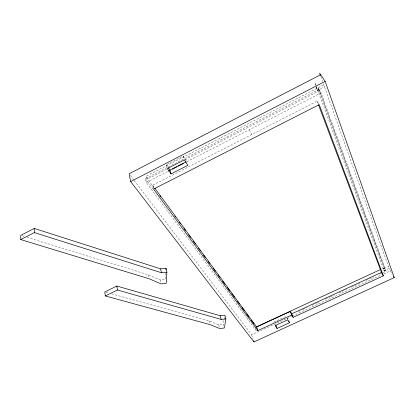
<?xml version="1.0" encoding="UTF-8"?>
<svg xmlns="http://www.w3.org/2000/svg" width="415" height="415" viewBox="0 0 415 415"><rect width="100%" height="100%" fill="white"/><g stroke="black" fill="none" stroke-linecap="round" stroke-linejoin="round"><path stroke-width="0.31" stroke-dasharray="2.08 1.56" d="M165.741 273.277L165.424 279.451L160.128 279.969L148.352 274.829L26.954 237.297M317.968 90.496L318.16 87.741L384.394 268.526L384.228 271.125L315.333 83.597L315.032 83.747L315.473 84.945M223.851 326.128L223.312 324.286L224.001 320.027M224.1 319.42L224.489 316.987M167.053 167.473L166.316 164.739L183.145 156.076L186.667 161.544L187.004 162.628M154.09 187.871L146.822 177.973L146.386 176.074L323.778 84.852M255.246 327.409L256.439 330.973L146.329 182.512L145.463 178.673L324.878 86.502M316.355 87.332L317.672 90.652L319.156 89.889L321.111 92.913L386.132 271.187L383.19 272.541M166.571 169.258L147.579 179.005L146.386 176.074M184.986 159.806L320.453 90.263L319.996 89.012M146.329 182.512L167.857 171.473M186.807 161.762L321.111 92.913M153.425 188.545L152.642 185.215L317.096 101.167L319.249 104.606M381.956 268.868L383.128 268.323L384.228 271.125L383.128 268.323M383.32 268.655L384.409 268.157L386.132 271.187M384.394 268.526L388.502 266.627L322.73 81.905M384.041 270.793L389.462 268.292L388.502 266.627M273.817 322.066L286.308 316.308M298.515 311.572L302.634 309.678M303.22 309.403L307.333 307.51M312.038 305.341L316.157 303.443M316.744 303.173L319.685 301.814M325.562 299.106L329.681 297.207M330.267 296.938L334.386 295.039M339.086 292.871L346.733 289.348M351.438 287.18L360.256 283.113M366.139 280.4L373.78 276.878M379.663 274.165L382.599 272.811M134.206 180.463L251.63 334.786L291.605 316.375M292.196 316.1L381.561 274.943M383.911 273.858L390.38 270.881L389.462 268.292M111.661 293.856L209.061 320.883L218.715 324.831L223.312 324.286M106.043 292.3L109.166 293.166M21.995 235.767L24.475 236.534M130.294 175.322L133.817 179.949M145.463 178.673L153.145 189.084M152.642 185.215L154.551 187.819M166.316 164.739L167.982 167.178M315.333 83.597L316.131 86.47M287.455 318.082L288.15 319.166M390.38 270.881L392.315 274.248M384.259 270.694L384.446 271.026M249.244 129.755L251.692 134.59M286.998 318.082L287.683 319.861M317.096 101.167L318.004 103.589M316.349 87.067L317.672 90.652M319.156 89.889L384.409 268.157M320.842 76.599L322.517 81.314M251.63 334.786L252.989 338.956M183.145 156.076L184.307 159.863M218.715 324.831L219.587 327.917M209.061 320.883L209.902 323.996M160.128 279.969L160.719 282.75M148.352 274.829L149.011 278.19M318.16 87.741L318.212 91.409"/><path stroke-width="0.62" d="M20.75 239.585L20.76 235.383L34.248 228.426L160.605 268.842L165.995 268.339L166.872 272.23L166.28 283.331L160.958 283.86L149.12 278.756L20.75 239.585L34.336 232.592L161.451 272.743L166.872 272.23M165.933 269.574L165.995 268.339M225.879 318.865L224.385 327.975L219.763 328.535L210.073 324.618L105.296 295.962L104.793 291.952L116.854 286.049L220.111 315.701L224.785 315.161L225.879 318.865L221.185 319.415L117.429 290.038L105.296 295.962M320.681 74.705L129.117 173.776L130.652 181.557L253.959 341.934L394.25 277.609L325.173 81.387L319.581 73.066L320.421 75.421M130.652 181.557L325.173 81.387M186.091 161.84L169.979 170.098L171.032 173.932L187.839 165.331L184.307 159.863L167.349 168.568L171.032 173.932M168.423 171.182L170.124 170.311L168.314 167.66M172.427 169.133L177.029 166.773M178.18 166.182L183.352 163.531M256.268 326.937L380.778 269.408M154.935 188.343L256.678 326.989L290.287 311.463L291.75 313.797L293.151 317.345L383.367 275.83L319.249 104.606L153.555 189.1L257.891 330.599L291.688 315.021L293.151 317.345M291.75 313.797L381.458 272.422L383.367 275.83M289.52 322.714L287.683 319.861L275.119 325.645L277.044 328.441L289.52 322.714L288.835 320.94M159.837 195.693L160.605 196.736M174.782 216.028L175.545 217.071M179.379 222.284L180.53 223.851M183.975 228.546L185.51 230.631M188.576 234.802L190.49 237.406M193.172 241.058L195.47 244.186M198.536 248.357L200.45 250.966M203.516 255.137L205.43 257.746M208.112 261.393L209.648 263.478M213.466 268.681L215.38 271.286M218.051 274.927L219.966 277.526M222.637 281.168L224.93 284.285M227.223 287.408L229.9 291.05M231.809 293.649L234.485 297.29M237.541 301.451L239.455 304.05M242.127 307.691L244.419 310.814M246.712 313.932L249.005 317.055M251.298 320.173L253.975 323.814M393.607 276.489L394.25 277.609M290.287 311.463L291.688 315.021M318.461 104.798L381.458 272.422M275.742 324.878L277.044 328.441M256.678 326.989L257.891 330.599M253.57 340.746L253.959 341.934M220.111 315.701L221.185 319.415M160.605 268.842L161.451 272.743M116.854 286.049L117.429 290.038M34.248 228.426L34.336 232.592"/></g></svg>
